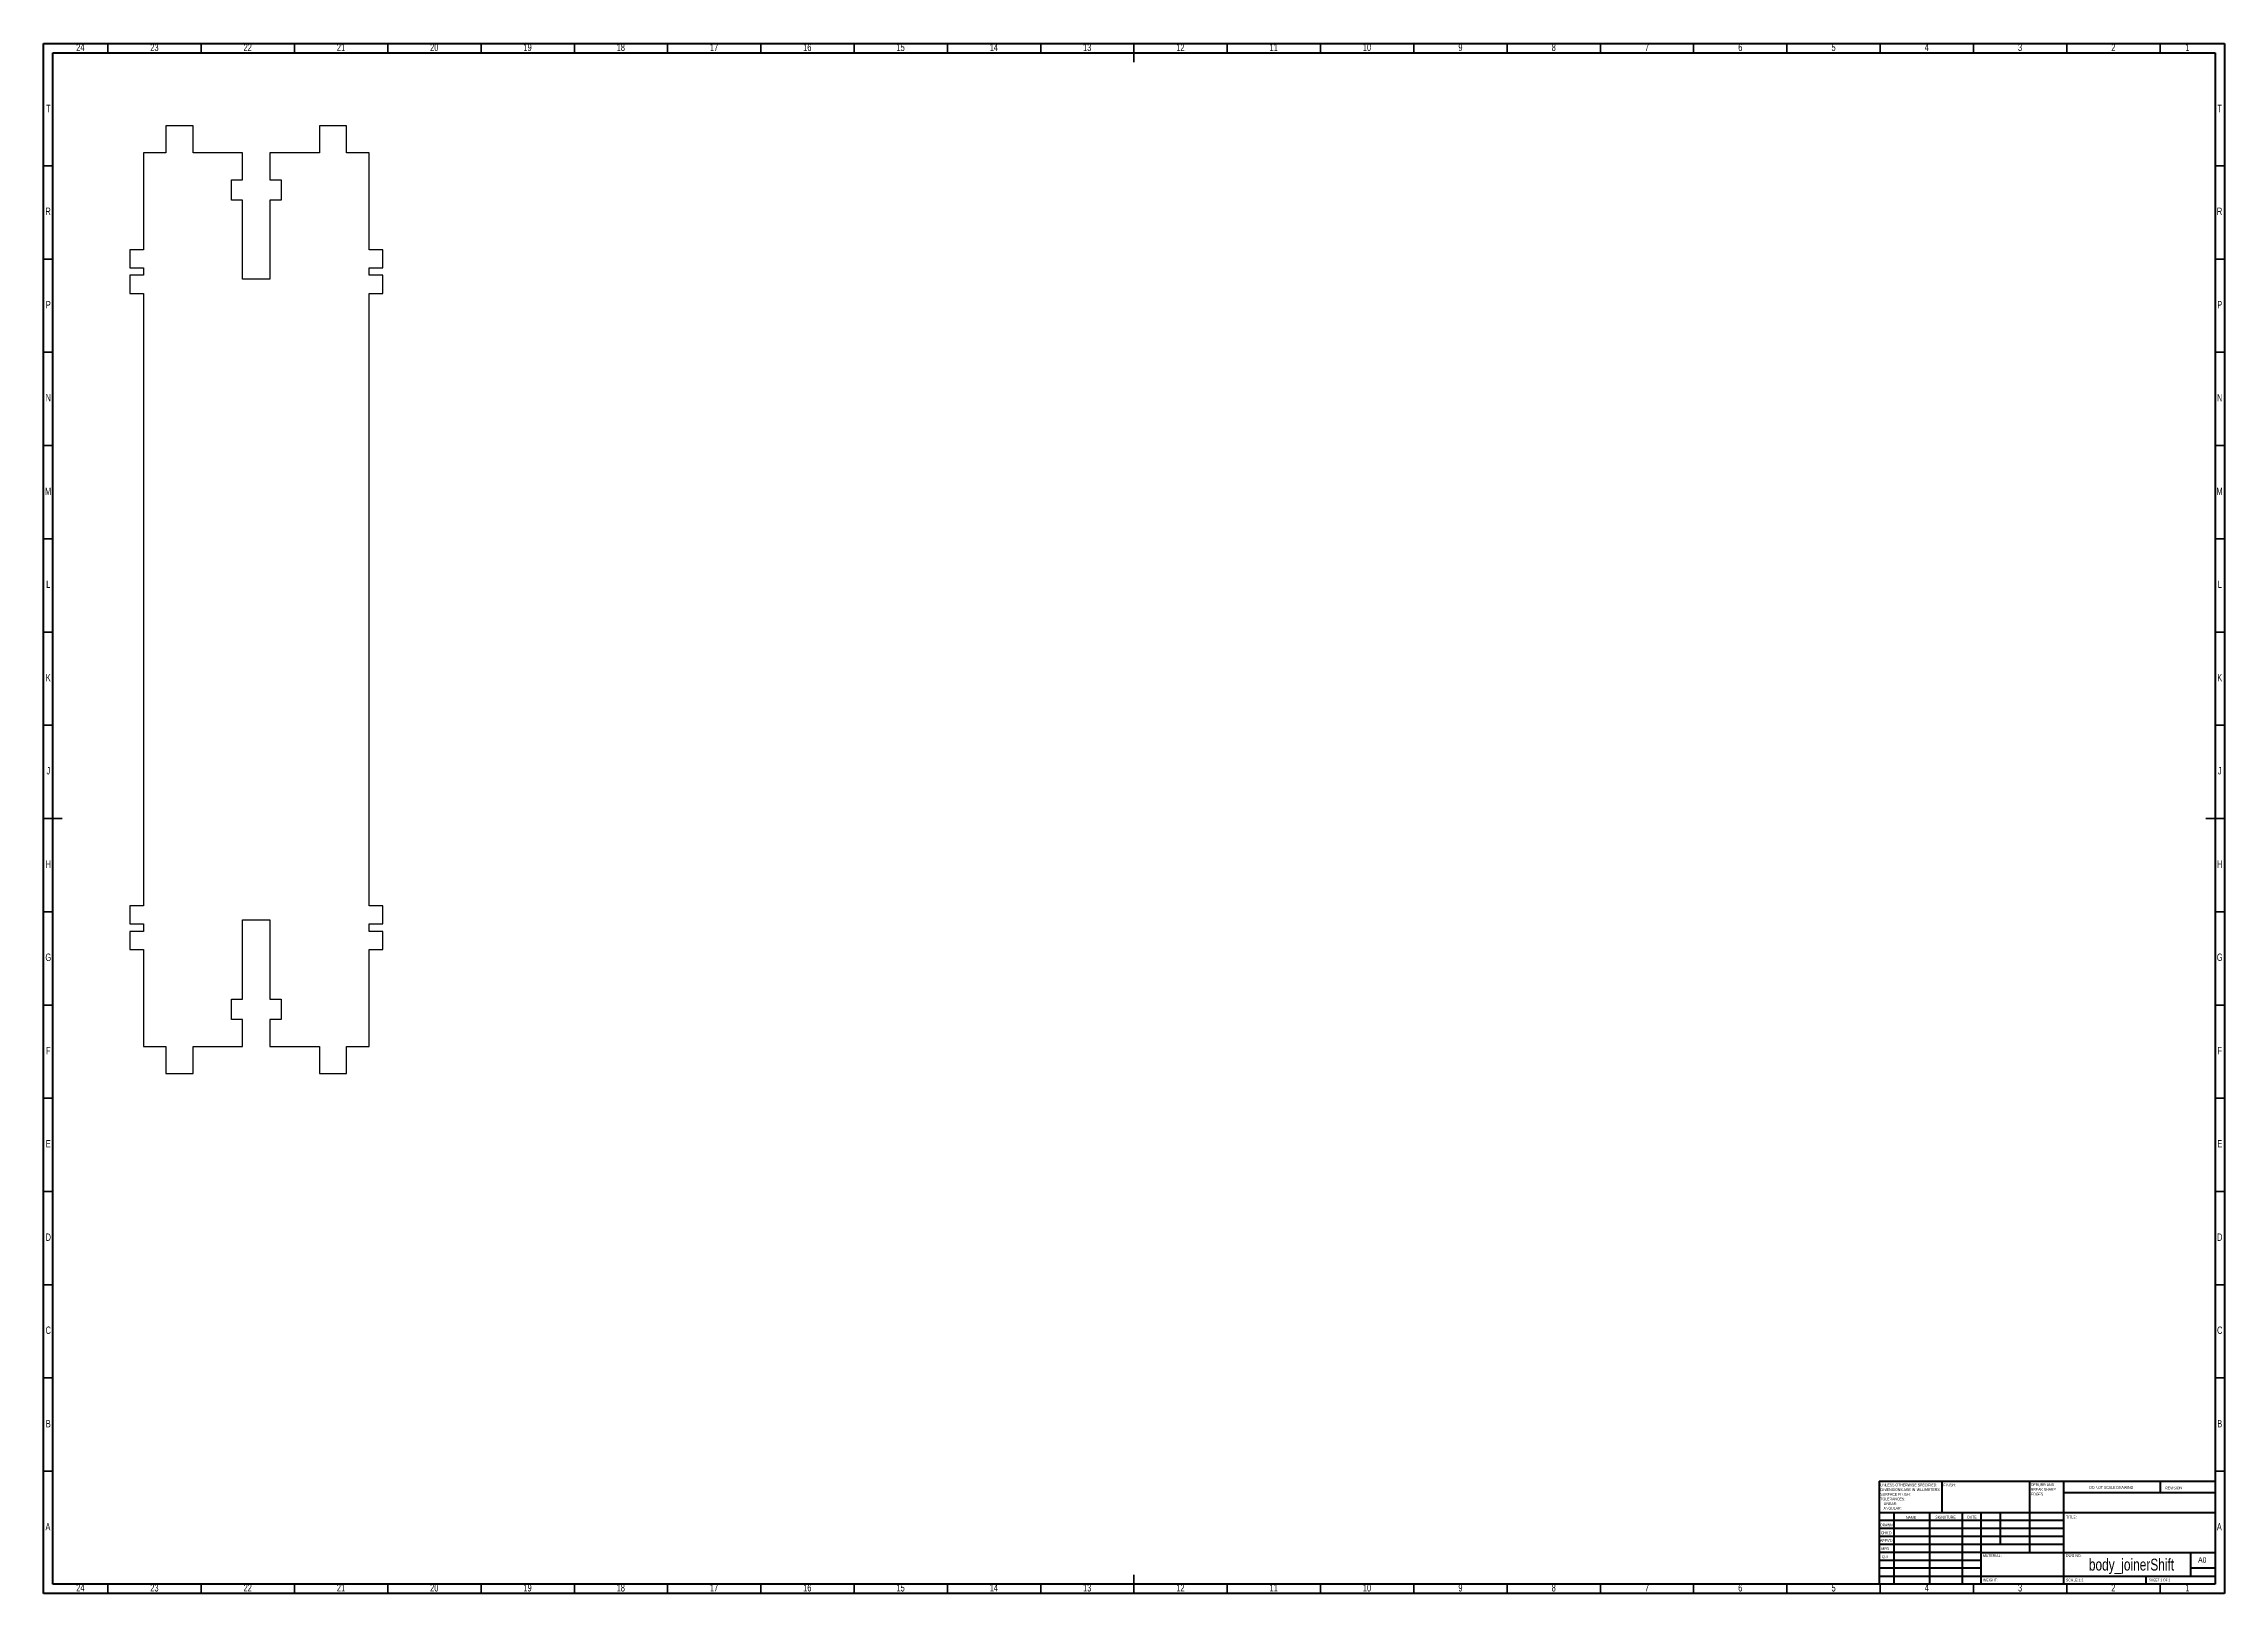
# Model space of a CAD drawing. Header units: millimetres. Extents: x 15 to 1184, y 5 to 836.
import ezdxf

# ---------------------------------------------------------------- set-up
doc = ezdxf.new("R2010")
doc.units = ezdxf.units.MM
doc.styles.add('SLDTEXTSTYLE0', font='TXT', dxfattribs={"width": 0.75})
doc.styles.add('SLDTEXTSTYLE1', font='TXT', dxfattribs={"width": 0.686449})
doc.styles.add('SLDTEXTSTYLE2', font='TXT', dxfattribs={"width": 0.6875})

# ---------------------------------------------------------------- blocks, each defined once
blk = doc.blocks.new('SW_NOTE_0')
at = {"color": 0, "linetype": 'Continuous', "lineweight": 0, "char_height": 1.5, "attachment_point": 1, "style": 'SLDTEXTSTYLE0'}
for s, insert in [('UNLESS OTHERWISE SPECIFIED:', (0, 1.9)), ('TOLERANCES:', (0, -5.6)), ('DIMENSIONS ARE IN MILLIMETERS', (0, -0.6)), ('SURFACE FINISH:', (0, -3.1)), ('ANGULAR:', (1.7, -10.6)), ('LINEAR:', (1.7, -8.1))]:
    blk.add_mtext(s, dxfattribs=dict(at, insert=insert))
blk = doc.blocks.new('SW_NOTE_1')
at = {"color": 0, "linetype": 'Continuous', "lineweight": 0, "char_height": 1.5, "attachment_point": 1, "style": 'SLDTEXTSTYLE0'}
for s, insert in [('DEBURR AND', (0, 1.9)), ('BREAK SHARP', (0, -0.6)), ('EDGES', (0, -3.1))]:
    blk.add_mtext(s, dxfattribs=dict(at, insert=insert))

msp = doc.modelspace()

# ---------------------------------------------------------------- linework, layer by layer
at = {"color": 7, "linetype": 'Continuous', "lineweight": 70}
for p, q in [((15, 5), (15, 836)), ((15, 836), (1184, 836)), ((20, 10), (20, 831)), ((20, 831), (1179, 831)), ((1179, 831), (1179, 10)), ((1184, 836), (1184, 5)), ((1184, 5), (15, 5)), ((1179, 10), (20, 10))]:
    msp.add_line(p, q, dxfattribs=at)
at = {"color": 7, "linetype": 'Continuous', "lineweight": 35}
for p, q in [((49.5, 831), (49.5, 836)), ((99.5, 831), (99.5, 836)), ((149.5, 831), (149.5, 836)), ((199.5, 831), (199.5, 836)), ((249.5, 831), (249.5, 836)), ((299.5, 831), (299.5, 836)), ((349.5, 831), (349.5, 836)), ((399.5, 831), (399.5, 836)), ((449.5, 831), (449.5, 836)), ((499.5, 831), (499.5, 836)), ((549.5, 831), (549.5, 836)), ((599.5, 836), (599.5, 826)), ((599.5, 831), (599.5, 836)), ((649.5, 831), (649.5, 836)), ((699.5, 831), (699.5, 836)), ((749.5, 831), (749.5, 836)), ((799.5, 831), (799.5, 836)), ((849.5, 831), (849.5, 836)), ((899.5, 831), (899.5, 836)), ((949.5, 831), (949.5, 836)), ((999.5, 831), (999.5, 836)), ((1049.5, 831), (1049.5, 836)), ((1099.5, 831), (1099.5, 836)), ((1149.5, 831), (1149.5, 836)), ((20, 770.5), (15, 770.5)), ((1179, 770.5), (1184, 770.5)), ((20, 720.5), (15, 720.5)), ((1179, 720.5), (1184, 720.5)), ((20, 670.5), (15, 670.5)), ((1179, 670.5), (1184, 670.5)), ((20, 620.5), (15, 620.5)), ((1179, 620.5), (1184, 620.5)), ((20, 570.5), (15, 570.5)), ((1179, 570.5), (1184, 570.5)), ((20, 520.5), (15, 520.5)), ((1179, 520.5), (1184, 520.5)), ((20, 470.5), (15, 470.5)), ((1179, 470.5), (1184, 470.5)), ((15, 420.5), (25, 420.5)), ((20, 420.5), (15, 420.5)), ((1184, 420.5), (1174, 420.5)), ((1179, 420.5), (1184, 420.5)), ((20, 370.5), (15, 370.5)), ((1179, 370.5), (1184, 370.5)), ((20, 320.5), (15, 320.5)), ((1179, 320.5), (1184, 320.5)), ((20, 270.5), (15, 270.5)), ((1179, 270.5), (1184, 270.5)), ((20, 220.5), (15, 220.5)), ((1179, 220.5), (1184, 220.5)), ((20, 170.5), (15, 170.5)), ((1179, 170.5), (1184, 170.5)), ((20, 120.5), (15, 120.5)), ((1179, 120.5), (1184, 120.5)), ((20, 70.5), (15, 70.5)), ((1179, 70.5), (1184, 70.5)), ((599.5, 5), (599.5, 15)), ((49.5, 10), (49.5, 5)), ((99.5, 10), (99.5, 5)), ((149.5, 10), (149.5, 5)), ((199.5, 10), (199.5, 5)), ((249.5, 10), (249.5, 5)), ((299.5, 10), (299.5, 5)), ((349.5, 10), (349.5, 5)), ((399.5, 10), (399.5, 5)), ((449.5, 10), (449.5, 5)), ((499.5, 10), (499.5, 5)), ((549.5, 10), (549.5, 5)), ((599.5, 10), (599.5, 5)), ((649.5, 10), (649.5, 5)), ((699.5, 10), (699.5, 5)), ((749.5, 10), (749.5, 5)), ((799.5, 10), (799.5, 5)), ((849.5, 10), (849.5, 5)), ((899.5, 10), (899.5, 5)), ((949.5, 10), (949.5, 5)), ((999.5, 10), (999.5, 5)), ((1049.5, 10), (1049.5, 5)), ((1099.5, 10), (1099.5, 5)), ((1149.5, 10), (1149.5, 5))]:
    msp.add_line(p, q, dxfattribs=at)
at = {"color": 7, "linetype": 'Continuous', "lineweight": 25}
for p, q in [((80.6, 792), (80.6, 777.5)), ((95.1, 792), (80.6, 792)), ((95.1, 777.5), (95.1, 792)), ((162.9, 792), (162.9, 777.5)), ((177.4, 792), (162.9, 792)), ((177.4, 777.5), (177.4, 792)), ((68.5, 777.5), (68.5, 725.5)), ((80.6, 777.5), (68.5, 777.5)), ((121.7, 777.5), (95.1, 777.5)), ((121.7, 762.9), (121.7, 777.5)), ((136.2, 777.5), (136.2, 762.9)), ((162.9, 777.5), (136.2, 777.5)), ((189.5, 777.5), (177.4, 777.5)), ((189.5, 725.5), (189.5, 777.5)), ((115.7, 762.9), (121.7, 762.9)), ((115.7, 752.1), (115.7, 762.9)), ((136.2, 762.9), (142.3, 762.9)), ((142.3, 762.9), (142.3, 752.1)), ((121.7, 752.1), (115.7, 752.1)), ((121.7, 709.7), (121.7, 752.1)), ((136.2, 752.1), (136.2, 709.7)), ((142.3, 752.1), (136.2, 752.1)), ((61.2, 725.5), (61.2, 715.8)), ((68.5, 725.5), (61.2, 725.5)), ((196.8, 725.5), (189.5, 725.5)), ((196.8, 715.8), (196.8, 725.5)), ((61.2, 715.8), (68.5, 715.8)), ((68.5, 715.8), (68.5, 711.8)), ((189.5, 715.8), (196.8, 715.8)), ((189.5, 711.8), (189.5, 715.8)), ((61.2, 711.8), (61.2, 702.1)), ((68.5, 711.8), (61.2, 711.8)), ((61.2, 702.1), (68.5, 702.1)), ((68.5, 702.1), (68.5, 373.7)), ((136.2, 709.7), (121.7, 709.7)), ((196.8, 711.8), (189.5, 711.8)), ((189.5, 702.1), (196.8, 702.1)), ((189.5, 373.7), (189.5, 702.1)), ((196.8, 702.1), (196.8, 711.8)), ((61.2, 373.7), (61.2, 364)), ((68.5, 373.7), (61.2, 373.7)), ((61.2, 364), (68.5, 364)), ((68.5, 364), (68.5, 360)), ((121.7, 366.1), (136.2, 366.1)), ((121.7, 323.7), (121.7, 366.1)), ((136.2, 366.1), (136.2, 323.7)), ((196.8, 373.7), (189.5, 373.7)), ((189.5, 364), (196.8, 364)), ((189.5, 360), (189.5, 364)), ((196.8, 364), (196.8, 373.7)), ((61.2, 360), (61.2, 350.3)), ((68.5, 360), (61.2, 360)), ((196.8, 360), (189.5, 360)), ((196.8, 350.3), (196.8, 360)), ((61.2, 350.3), (68.5, 350.3)), ((68.5, 350.3), (68.5, 298.3)), ((189.5, 350.3), (196.8, 350.3)), ((189.5, 298.3), (189.5, 350.3)), ((115.7, 323.7), (121.7, 323.7)), ((115.7, 312.8), (115.7, 323.7)), ((136.2, 323.7), (142.3, 323.7)), ((142.3, 323.7), (142.3, 312.8)), ((121.7, 312.8), (115.7, 312.8)), ((121.7, 298.3), (121.7, 312.8)), ((136.2, 312.8), (136.2, 298.3)), ((142.3, 312.8), (136.2, 312.8)), ((68.5, 298.3), (80.6, 298.3)), ((80.6, 298.3), (80.6, 283.8)), ((95.1, 298.3), (121.7, 298.3)), ((95.1, 283.8), (95.1, 298.3)), ((136.2, 298.3), (162.9, 298.3)), ((162.9, 298.3), (162.9, 283.8)), ((177.4, 298.3), (189.5, 298.3)), ((177.4, 283.8), (177.4, 298.3)), ((80.6, 283.8), (95.1, 283.8)), ((162.9, 283.8), (177.4, 283.8))]:
    msp.add_line(p, q, dxfattribs=at)
at = {"color": 7, "linetype": 'Continuous', "lineweight": 50}
for p, q in [((999, 65.2), (1179, 65.2)), ((999, 65.2), (999, 10)), ((1032.8, 48.2), (1032.8, 65.2)), ((1079.6, 65.2), (1079.6, 27)), ((1097.8, 65.2), (1097.8, 10)), ((1179, 58.9), (1097.8, 58.9)), ((1149.8, 58.9), (1149.8, 65.2)), ((1179, 48.2), (999, 48.2)), ((1006.8, 48.2), (1006.8, 10)), ((1026, 48.2), (1026, 10)), ((1043.4, 48.2), (1043.4, 10)), ((1053.6, 10), (1053.6, 48.2)), ((1064, 31.2), (1064, 48.2)), ((1097.8, 44), (999, 44)), ((1097.8, 39.8), (999, 39.8)), ((1097.8, 35.5), (999, 35.5)), ((1097.8, 31.2), (999, 31.2)), ((1053.6, 27), (999, 27)), ((1053.6, 27), (1179, 27)), ((1166, 14.2), (1166, 27)), ((1053.6, 22.7), (999, 22.7)), ((1053.6, 18.5), (999, 18.5)), ((999, 14.2), (1179, 14.2)), ((1142, 10), (1142, 14.2)), ((1179, 18.5), (1166, 18.5))]:
    msp.add_line(p, q, dxfattribs=at)

# ---------------------------------------------------------------- block references
at = {"color": 7, "linetype": 'Continuous', "lineweight": 0}
for name, p in [('SW_NOTE_0', (999.6, 62)), ('SW_NOTE_1', (1080.3, 62.1))]:
    msp.add_blockref(name, p, dxfattribs=at)

# ---------------------------------------------------------------- texts
for s, insert, char_height, attachment_point, style in [('24', (34.7, 836), 3.97, 2, 'SLDTEXTSTYLE0'), ('23', (74.4, 836), 3.97, 2, 'SLDTEXTSTYLE0'), ('22', (124.4, 836), 3.97, 2, 'SLDTEXTSTYLE0'), ('21', (174.4, 836), 3.97, 2, 'SLDTEXTSTYLE0'), ('20', (224.4, 836), 3.97, 2, 'SLDTEXTSTYLE0'), ('19', (274.4, 836), 3.97, 2, 'SLDTEXTSTYLE0'), ('18', (324.4, 836), 3.97, 2, 'SLDTEXTSTYLE0'), ('17', (374.4, 836), 3.97, 2, 'SLDTEXTSTYLE0'), ('16', (424.4, 836), 3.97, 2, 'SLDTEXTSTYLE0'), ('15', (474.4, 836), 3.97, 2, 'SLDTEXTSTYLE0'), ('14', (524.4, 836), 3.97, 2, 'SLDTEXTSTYLE0'), ('13', (574.4, 836), 3.97, 2, 'SLDTEXTSTYLE0'), ('12', (624.4, 836), 3.97, 2, 'SLDTEXTSTYLE0'), ('11', (674.4, 836), 3.97, 2, 'SLDTEXTSTYLE0'), ('10', (724.4, 836), 3.97, 2, 'SLDTEXTSTYLE0'), ('9', (774.5, 836), 3.97, 2, 'SLDTEXTSTYLE0'), ('8', (824.5, 836), 3.97, 2, 'SLDTEXTSTYLE0'), ('7', (874.5, 836), 3.97, 2, 'SLDTEXTSTYLE0'), ('6', (924.5, 836), 3.97, 2, 'SLDTEXTSTYLE0'), ('5', (974.5, 836), 3.97, 2, 'SLDTEXTSTYLE0'), ('4', (1024.5, 836), 3.97, 2, 'SLDTEXTSTYLE0'), ('3', (1074.5, 836), 3.97, 2, 'SLDTEXTSTYLE0'), ('2', (1124.5, 836), 3.97, 2, 'SLDTEXTSTYLE0'), ('1', (1164.2, 836), 3.97, 2, 'SLDTEXTSTYLE0'), ('T', (17.5, 803.2), 3.97, 2, 'SLDTEXTSTYLE0'), ('T', (1181.5, 803.2), 3.97, 2, 'SLDTEXTSTYLE0'), ('R', (17.4, 748.1), 3.97, 2, 'SLDTEXTSTYLE0'), ('R', (1181.4, 748.1), 3.97, 2, 'SLDTEXTSTYLE0'), ('P', (17.5, 698), 3.97, 2, 'SLDTEXTSTYLE0'), ('P', (1181.5, 698), 3.97, 2, 'SLDTEXTSTYLE0'), ('N', (17.5, 648.1), 3.97, 2, 'SLDTEXTSTYLE0'), ('N', (1181.5, 648.1), 3.97, 2, 'SLDTEXTSTYLE0'), ('M', (17.4, 598), 3.97, 2, 'SLDTEXTSTYLE0'), ('M', (1181.4, 598), 3.97, 2, 'SLDTEXTSTYLE0'), ('L', (17.5, 548.1), 3.97, 2, 'SLDTEXTSTYLE0'), ('L', (1181.5, 548.1), 3.97, 2, 'SLDTEXTSTYLE0'), ('K', (17.5, 498), 3.97, 2, 'SLDTEXTSTYLE0'), ('K', (1181.5, 498), 3.97, 2, 'SLDTEXTSTYLE0'), ('J', (17.5, 448.1), 3.97, 2, 'SLDTEXTSTYLE0'), ('J', (1181.5, 448.1), 3.97, 2, 'SLDTEXTSTYLE0'), ('H', (17.5, 398), 3.97, 2, 'SLDTEXTSTYLE0'), ('H', (1181.5, 398), 3.97, 2, 'SLDTEXTSTYLE0'), ('G', (17.5, 348.1), 3.97, 2, 'SLDTEXTSTYLE0'), ('G', (1181.5, 348.1), 3.97, 2, 'SLDTEXTSTYLE0'), ('F', (17.5, 298), 3.97, 2, 'SLDTEXTSTYLE0'), ('F', (1181.5, 298), 3.97, 2, 'SLDTEXTSTYLE0'), ('E', (17.5, 248.1), 3.97, 2, 'SLDTEXTSTYLE0'), ('E', (1181.5, 248.1), 3.97, 2, 'SLDTEXTSTYLE0'), ('D', (17.5, 198), 3.97, 2, 'SLDTEXTSTYLE0'), ('D', (1181.5, 198), 3.97, 2, 'SLDTEXTSTYLE0'), ('C', (17.5, 148.1), 3.97, 2, 'SLDTEXTSTYLE0'), ('C', (1181.5, 148.1), 3.97, 2, 'SLDTEXTSTYLE0'), ('B', (17.5, 98), 3.97, 2, 'SLDTEXTSTYLE0'), ('B', (1181.5, 98), 3.97, 2, 'SLDTEXTSTYLE0'), ('FINISH:', (1033.4, 63.9), 1.5, 1, 'SLDTEXTSTYLE0'), ('DO NOT SCALE DRAWING', (1111.6, 62.5), 1.5, 1, 'SLDTEXTSTYLE0'), ('REVISION', (1152.3, 62.3), 1.5, 1, 'SLDTEXTSTYLE0'), ('A', (17.3, 42.7), 3.97, 2, 'SLDTEXTSTYLE0'), ('DRAWN', (999.6, 42.4), 1.5, 1, 'SLDTEXTSTYLE1'), ("CHK'D", (999.9, 38.2), 1.5, 1, 'SLDTEXTSTYLE0'), ('NAME', (1013.3, 46.5), 1.5, 1, 'SLDTEXTSTYLE0'), ('SIGNATURE', (1029, 46.6), 1.5, 1, 'SLDTEXTSTYLE0'), ('DATE', (1046.2, 46.6), 1.5, 1, 'SLDTEXTSTYLE0'), ('TITLE:', (1099.1, 46.6), 1.5, 1, 'SLDTEXTSTYLE0'), ('A', (1181.3, 42.7), 3.97, 2, 'SLDTEXTSTYLE0'), ("APPV'D", (999.4, 34.1), 1.5, 1, 'SLDTEXTSTYLE0'), ('MFG', (1000.1, 29.7), 1.5, 1, 'SLDTEXTSTYLE0'), ('Q.A', (1000.5, 25.5), 1.5, 1, 'SLDTEXTSTYLE0'), ('MATERIAL:', (1054.6, 26), 1.5, 1, 'SLDTEXTSTYLE0'), ('DWG NO.', (1099, 26), 1.5, 1, 'SLDTEXTSTYLE0'), ('body_joinerShift', (1134.2, 23.6), 6.35, 2, 'SLDTEXTSTYLE0'), ('A0', (1169.9, 24.4), 2.91, 1, 'SLDTEXTSTYLE0'), ('WEIGHT:', (1054.6, 12.9), 1.5, 1, 'SLDTEXTSTYLE0'), ('SCALE:1:2', (1099.1, 12.9), 1.5, 1, 'SLDTEXTSTYLE0'), ('SHEET 1 OF 1', (1143.5, 12.9), 1.5, 1, 'SLDTEXTSTYLE2'), ('24', (34.7, 10), 3.97, 2, 'SLDTEXTSTYLE0'), ('23', (74.4, 10), 3.97, 2, 'SLDTEXTSTYLE0'), ('22', (124.4, 10), 3.97, 2, 'SLDTEXTSTYLE0'), ('21', (174.4, 10), 3.97, 2, 'SLDTEXTSTYLE0'), ('20', (224.4, 10), 3.97, 2, 'SLDTEXTSTYLE0'), ('19', (274.4, 10), 3.97, 2, 'SLDTEXTSTYLE0'), ('18', (324.4, 10), 3.97, 2, 'SLDTEXTSTYLE0'), ('17', (374.4, 10), 3.97, 2, 'SLDTEXTSTYLE0'), ('16', (424.4, 10), 3.97, 2, 'SLDTEXTSTYLE0'), ('15', (474.4, 10), 3.97, 2, 'SLDTEXTSTYLE0'), ('14', (524.4, 10), 3.97, 2, 'SLDTEXTSTYLE0'), ('13', (574.4, 10), 3.97, 2, 'SLDTEXTSTYLE0'), ('12', (624.4, 10), 3.97, 2, 'SLDTEXTSTYLE0'), ('11', (674.4, 10), 3.97, 2, 'SLDTEXTSTYLE0'), ('10', (724.4, 10), 3.97, 2, 'SLDTEXTSTYLE0'), ('9', (774.5, 10), 3.97, 2, 'SLDTEXTSTYLE0'), ('8', (824.5, 10), 3.97, 2, 'SLDTEXTSTYLE0'), ('7', (874.5, 10), 3.97, 2, 'SLDTEXTSTYLE0'), ('6', (924.5, 10), 3.97, 2, 'SLDTEXTSTYLE0'), ('5', (974.5, 10), 3.97, 2, 'SLDTEXTSTYLE0'), ('4', (1024.5, 10), 3.97, 2, 'SLDTEXTSTYLE0'), ('3', (1074.5, 10), 3.97, 2, 'SLDTEXTSTYLE0'), ('2', (1124.5, 10), 3.97, 2, 'SLDTEXTSTYLE0'), ('1', (1164.2, 10), 3.97, 2, 'SLDTEXTSTYLE0')]:
    msp.add_mtext(s, dxfattribs=dict(at, insert=insert, char_height=char_height, attachment_point=attachment_point, style=style))

doc.saveas('drawing.dxf')
